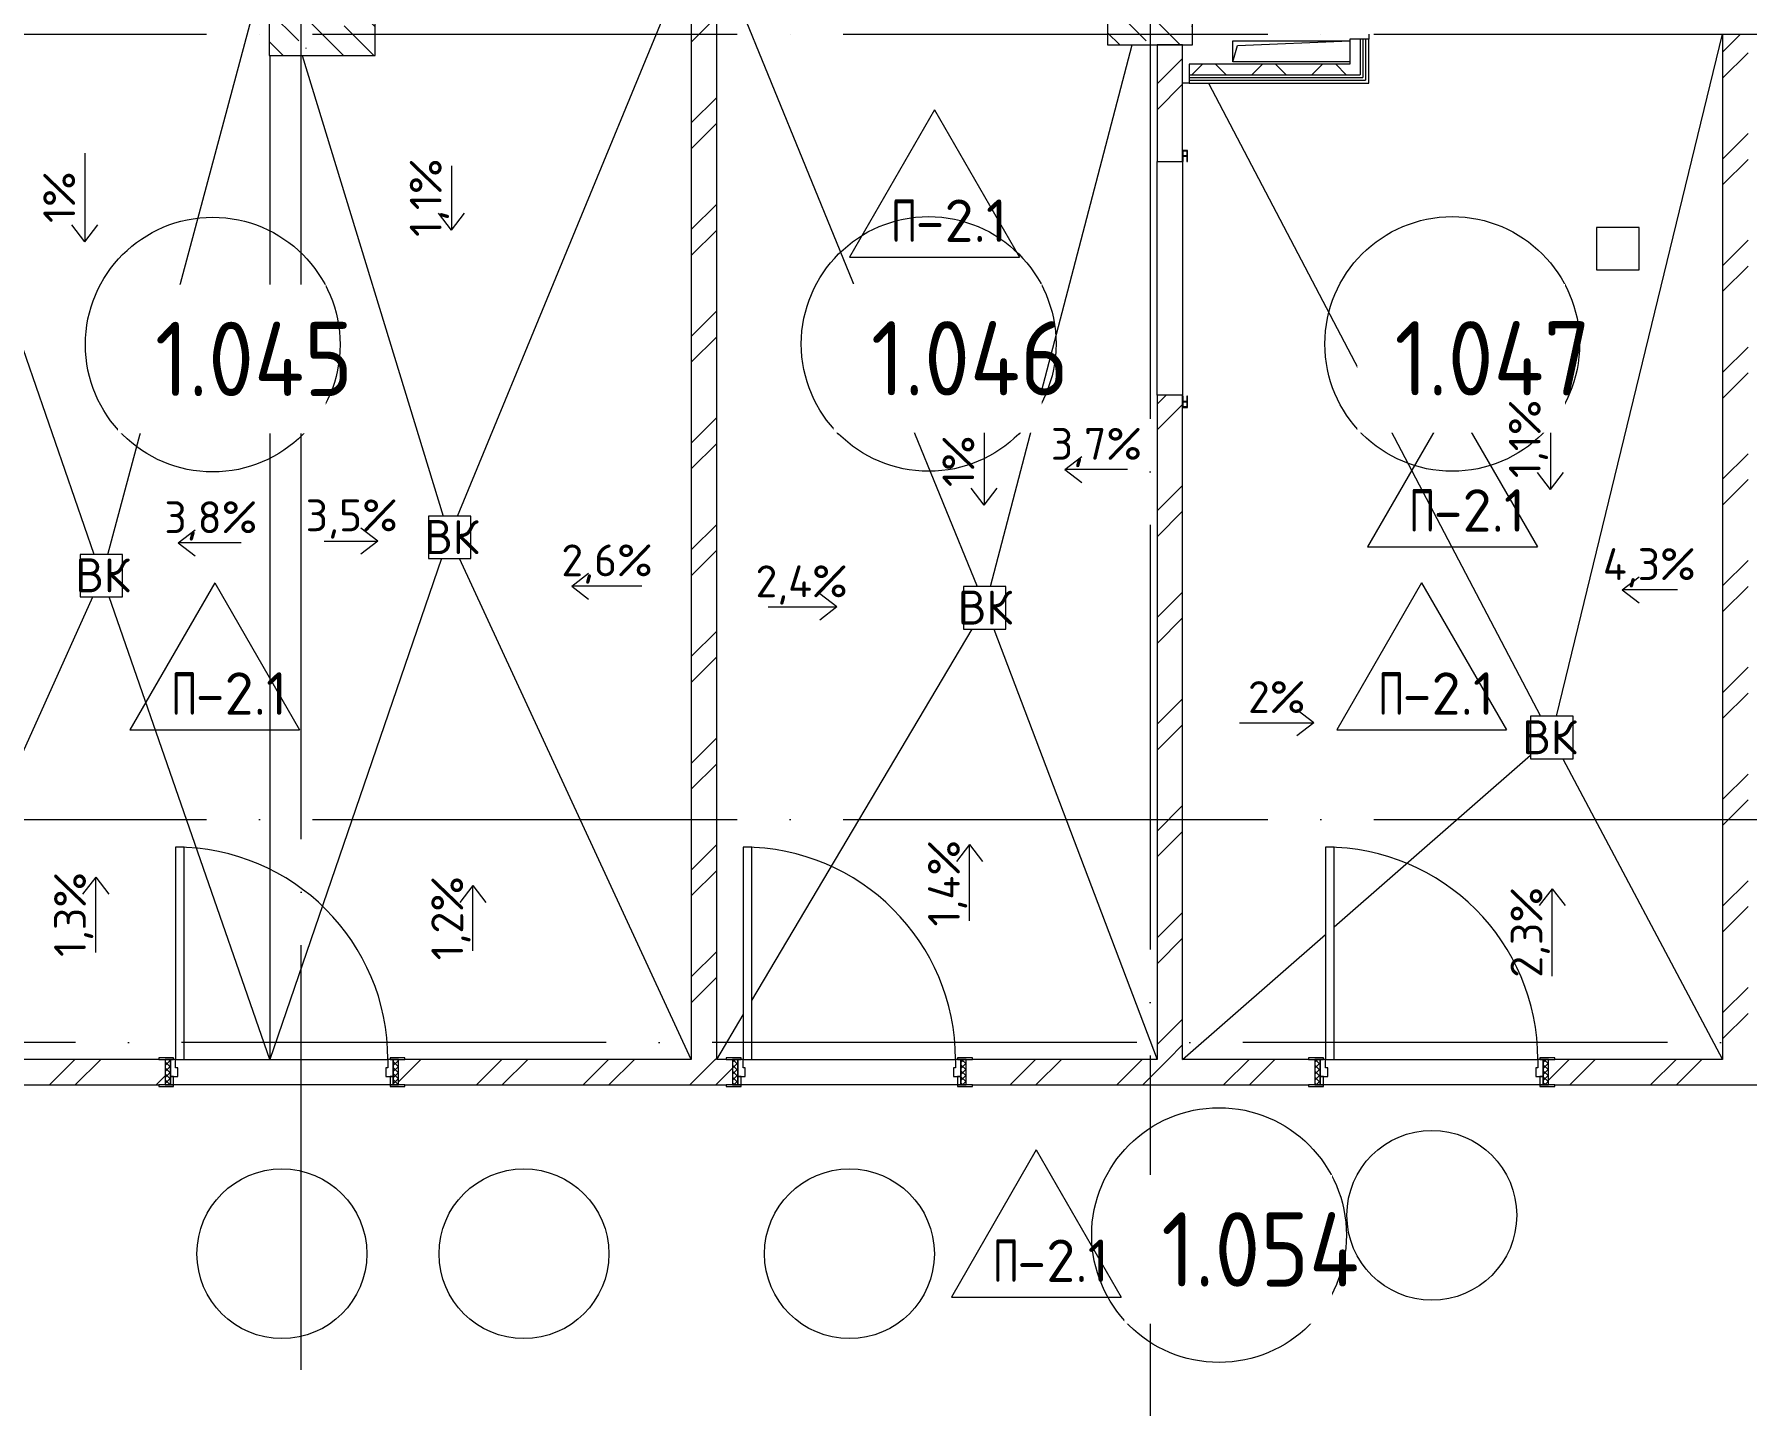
# Model space of a CAD drawing. Header units: millimetres. Extents: x -68946 to 288321, y -402657 to 324925.
# Drawn here: x 115931 to 123999, y 51913 to 58375 of the extents above; entities that cross this region are included whole.
import ezdxf

# ---------------------------------------------------------------- set-up
doc = ezdxf.new("R2010")
doc.units = ezdxf.units.MM
doc.linetypes.add('ADSK_Линия сетки', pattern=[2500, 2000, -250, 0, -250])
doc.linetypes.add('ADSK_Невидимые', pattern=[500, 300, -200])
for name, color, linetype, lineweight in [('A-AREA-____-IDEN', 250, 'Continuous', 9), ('A-DETL-____-HDLN', 90, 'ADSK_Невидимые', 9), ('A-DETL-GENF-OTLN', 250, 'Continuous', 5), ('A-DOOR-____-IDEN', 31, 'Continuous', 9), ('A-DOOR-____-MCUT', 250, 'Continuous', 5), ('A-DOOR-____-OTLN', 250, 'Continuous', 5), ('A-DOOR-FRAM-MCUT', 31, 'Continuous', 5), ('A-DOOR-FRAM-OTLN', 31, 'Continuous', 5), ('A-FLOR-____-IDEN', 11, 'Continuous', 9), ('A-FLOR-____-OTLN', 192, 'Continuous', 9), ('A-GENM-____-MCUT', 250, 'Continuous', 25), ('A-GENM-____-OTLN', 250, 'Continuous', 9), ('A-GLAZ-____-OTLN', 250, 'Continuous', 5), ('A-WALL-____-MCUT', 250, 'Continuous', 13), ('A-WALL-____-PATT', 250, 'Continuous', 13), ('A-WALL-FNSH-MCUT', 250, 'Continuous', 13), ('G-____-____-DIMS', 250, 'Continuous', 9), ('G-____-____-TEXT', 250, 'Continuous', 9), ('I-WALL-____-OTLN', 250, 'Continuous', 9), ('S-COLS-____-MCUT', 250, 'Continuous', 25), ('S-COLS-____-OTLN', 250, 'Continuous', 9), ('S-GRID-____-OTLN', 250, 'Continuous', 9)]:
    doc.layers.add(name, color=color, linetype=linetype, lineweight=lineweight)
doc.styles.add('ISOCPEUR_1', font='isocpeur.ttf', dxfattribs={"width": 0.9, "height": 250})
doc.styles.add('ISOCPEUR_2', font='isocpeur.ttf', dxfattribs={"height": 160})
doc.styles.add('ISOCPEUR_3', font='isocpeur.ttf', dxfattribs={"height": 250})
doc.styles.add('ISOCPEUR_4', font='isocpeur.ttf', dxfattribs={"height": 300})
pattern_1 = [(45, (12287.9, -0.0006), (-251.4472, 251.4472), []), (45, (12287.9, 381), (-251.4472, 251.4472), [])]
pattern_2 = [(135, (12287.91, -0.0006), (-142.5612, -142.5612), []), (135, (12430.48, -0.0006), (-142.5612, -142.5612), [252.016, -50.403, 3.353, -47.05])]

# ---------------------------------------------------------------- blocks, each defined once
blk = doc.blocks.new('Дверь_СКБ_1Ст_Внутренняя - Д-21п_1100x2100h_Пищеблок_Производственная часть-41873808-АР1_Маркировочный план 1 этажа С2и3')
at = {"layer": 'A-DOOR-____-OTLN'}
h = blk.add_hatch(dxfattribs=at)
h.set_pattern_fill('FP_12', color=256, style=0, pattern_type=2)
h.set_pattern_definition([(135, (1751.41, 124.685), (-14.14214, -14.14214), []), (225, (1751.41, 124.685), (14.14214, -14.14214), [])])
h.paths.add_polyline_path([(562.5, -60), (562.5, 60), (537.5, 60), (537.5, -60)])
at = {"layer": 'A-DOOR-FRAM-OTLN'}
h = blk.add_hatch(dxfattribs=at)
h.set_pattern_fill('FP_13', color=256, style=0, pattern_type=2)
h.set_pattern_definition([(45, (-371.384, 124.685), (-14.1421, 14.1421), []), (135, (-371.384, 124.685), (-14.1421, -14.1421), [])])
h.paths.add_polyline_path([(-512.5, -60), (-512.5, 60), (-537.5, 60), (-537.5, -60)])
at = {"layer": 'A-DOOR-____-MCUT'}
for p, q in [((-487.5, 1060), (-487.5, 60)), ((-447.5, 1060), (-487.5, 1060)), ((-447.5, 60), (-447.5, 1060)), ((-487.5, 60), (-447.5, 60))]:
    blk.add_line(p, q, dxfattribs=at)
at = {"layer": 'A-DOOR-____-OTLN'}
blk.add_arc((-487.5, 60), 1000, 360, 90, dxfattribs=at)
at = {"layer": 'A-DOOR-FRAM-MCUT'}
for p, q in [((-497.5, 68), (-567.5, 68)), ((-567.5, 68), (-567.5, 60)), ((-567.5, 60), (-497.5, 60)), ((-512.5, 60), (-537.5, 60)), ((-537.5, 60), (-537.5, -60)), ((-487.5, 60), (-512.5, 60)), ((-512.5, 60), (-512.5, -20)), ((-512.5, -60), (-512.5, 60)), ((-497.5, 60), (-512.5, 60)), ((-512.5, 60), (-512.5, 59)), ((-512.5, 59), (-497.5, 59)), ((-497.5, 60), (-497.5, 68)), ((-497.5, 59), (-497.5, 60)), ((-487.5, 20), (-487.5, 60)), ((-477.5, 20), (-487.5, 20)), ((-477.5, -20), (-477.5, 20)), ((512.5, 20), (502.5, 20)), ((502.5, 20), (502.5, -20)), ((512.5, 60), (512.5, 20)), ((537.5, 60), (512.5, 60)), ((592.5, 68), (522.5, 68)), ((522.5, 68), (522.5, 60)), ((537.5, 60), (522.5, 60)), ((522.5, 60), (522.5, 59)), ((522.5, 60), (592.5, 60)), ((522.5, 59), (537.5, 59)), ((537.5, -20), (537.5, 60)), ((562.5, 60), (537.5, 60)), ((537.5, 60), (537.5, -60)), ((537.5, 59), (537.5, 60)), ((562.5, -60), (562.5, 60)), ((592.5, 60), (592.5, 68)), ((-497.5, -60), (-567.5, -60)), ((-567.5, -60), (-567.5, -68)), ((-567.5, -68), (-497.5, -68)), ((-537.5, -60), (-512.5, -60)), ((-512.5, -20), (-477.5, -20)), ((-497.5, -20), (-512.5, -20)), ((-512.5, -20), (-512.5, -60)), ((-512.5, -60), (-497.5, -60)), ((-497.5, -60), (-497.5, -20)), ((-497.5, -68), (-497.5, -60)), ((502.5, -20), (537.5, -20)), ((537.5, -20), (522.5, -20)), ((522.5, -20), (522.5, -60)), ((522.5, -60), (537.5, -60)), ((592.5, -60), (522.5, -60)), ((522.5, -60), (522.5, -68)), ((522.5, -68), (592.5, -68)), ((537.5, -60), (537.5, -20)), ((537.5, -60), (562.5, -60)), ((592.5, -68), (592.5, -60))]:
    blk.add_line(p, q, dxfattribs=at)
blk = doc.blocks.new('_Wn_-As_OpeningMEP_floor__Rectangular - _Wn_-As_OpeningMEP_floor__Rectangular-35348594-АР1_Маркировочный план 1 этажа С2и3')
at = {"layer": 'A-DETL-GENF-OTLN', "lineweight": 5}
for p, q in [((-253.1, 78.1), (275, 100)), ((-275, 0), (-253.1, 78.1))]:
    blk.add_line(p, q, dxfattribs=at)
blk = doc.blocks.new('ALT_Roller_Shutter_9mm - AER44m_S _Security_-43211332-АР1_Маркировочный план 1 этажа С2и3')
at = {"layer": 'A-GENM-____-MCUT', "lineweight": 5}
for p, q in [((-427.5, 82), (-480.5, 82)), ((-480.5, 82), (-480.5, 60)), ((-427.5, 80), (-427.5, 82)), ((730.5, 82), (677.5, 82)), ((677.5, 82), (677.5, 80)), ((730.5, 60), (730.5, 82)), ((-480.5, 60), (-427.5, 60)), ((-478.5, 62), (-478.5, 80)), ((-478.5, 80), (-454.5, 80)), ((-454.5, 62), (-478.5, 62)), ((-454.5, 80), (-454.5, 62)), ((-452.5, 62), (-452.5, 80)), ((-452.5, 80), (-427.5, 80)), ((-427.5, 62), (-452.5, 62)), ((-427.5, 60), (-427.5, 62)), ((677.5, 80), (702.5, 80)), ((702.5, 62), (677.5, 62)), ((677.5, 62), (677.5, 60)), ((677.5, 60), (730.5, 60)), ((702.5, 80), (702.5, 62)), ((704.5, 62), (704.5, 80)), ((704.5, 80), (728.5, 80)), ((728.5, 62), (704.5, 62)), ((728.5, 80), (728.5, 62))]:
    blk.add_line(p, q, dxfattribs=at)
blk = doc.blocks.new('AAR_СКБ_Марка_Помещения_мал - Номер-28977439-АР1_Маркировочный план 1 этажа С2и3')
at = {"layer": 'A-AREA-____-IDEN'}
blk.add_circle((-0.028, 0), 3, dxfattribs=at)
blk = doc.blocks.new('AAR_СКБ_Марка_Перекрытия - Марка пола-17325028-АР1_Маркировочный план 1 этажа С2и3')
at = {"layer": 'A-FLOR-____-IDEN'}
for p, q in [((0, 6.932), (-4.002, 0)), ((0, 6.932), (4.002, 0)), ((-4.002, 0), (4.002, 0))]:
    blk.add_line(p, q, dxfattribs=at)
blk = doc.blocks.new('ADSK_Марка_Дверь - Типоразмер_ADSK_Марка-30565456-АР1_Маркировочный план 1 этажа С2и3')
at = {"layer": 'A-DOOR-____-IDEN'}
blk.add_circle((0, 0), 4, dxfattribs=at)

msp = doc.modelspace()

# ---------------------------------------------------------------- hatches: boundary and pattern name
at = {"layer": 'A-WALL-____-PATT', "lineweight": 15, "true_color": 0x000000}
h = msp.add_hatch(dxfattribs=at)
h.set_pattern_fill('FP_4', color=18, style=0, pattern_type=2)
h.set_pattern_definition(pattern_1)
h.paths.add_polyline_path([(119025.9964, 53545), (119145.9964, 53545), (119145.9964, 58775), (119025.9964, 58775), (119025.9964, 54704.1186)])
h = msp.add_hatch(dxfattribs=at)
h.set_pattern_fill('FP_4', color=18, style=0, pattern_type=2)
h.set_pattern_definition(pattern_1)
h.paths.add_polyline_path([(123884.6878, 53545), (124004.6878, 53545), (124004.6878, 58375), (123884.6878, 58375), (123884.6878, 53980.129)])
h = msp.add_hatch(dxfattribs=at)
h.set_pattern_fill('FP_4', color=18, style=0, pattern_type=2)
h.set_pattern_definition(pattern_1)
h.paths.add_polyline_path([(121221.3407, 53545), (121341.3407, 53545), (121341.3407, 56675), (121221.3407, 56675), (121221.3407, 54516.6424)])
h.paths.add_polyline_path([(121221.3407, 57775), (121341.3407, 57775), (121341.3407, 58325), (121221.3407, 58325), (121221.3407, 58122.5806)])
h = msp.add_hatch(dxfattribs=at)
h.set_pattern_fill('FP_83', color=18, style=0, pattern_type=2)
h.set_pattern_definition([(45, (12287.91, -0.0006), (-141.42136, 141.42136), []), (135, (12287.91, -0.0006), (-141.42136, -141.42136), [])])
h.paths.add_polyline_path([(121492.0191, 58184.4337), (122128.1307, 58184.4337), (122128.1307, 58234.4337), (121371.8407, 58234.4337), (121371.8407, 58184.4337), (121462.2848, 58184.4337)])
h = msp.add_hatch(dxfattribs=at)
h.set_pattern_fill('FP_4', color=18, style=0, pattern_type=2)
h.set_pattern_definition(pattern_1)
h.paths.add_polyline_path([(123132.4448, 53425), (124629.9144, 53425), (124629.9144, 53545), (123064.6333, 53545), (123064.6333, 53425), (123094.6333, 53425)])
h.paths.add_polyline_path([(114753.3924, 53425), (116547.2934, 53425), (116547.2934, 53545), (114023.1438, 53545), (114023.1438, 53425), (114567.639, 53425)])
h.paths.add_polyline_path([(112923.1438, 53425), (112923.1438, 53545), (111807.8926, 53544.9832), (111807.9138, 53425), (112893.1438, 53425)])
h.paths.add_polyline_path([(117849.8362, 53425), (119220.9964, 53425), (119220.9964, 53545), (117647.2934, 53545), (117647.2934, 53425), (117787.8193, 53425)])
h.paths.add_polyline_path([(120350.9964, 53425), (121964.6333, 53425), (121964.6333, 53545), (120320.9964, 53545), (120320.9964, 53425), (120349.7178, 53425)])
h.paths.add_polyline_path([(125759.9144, 53425), (126629.9138, 53425), (126629.9138, 53545), (125729.9144, 53545), (125729.9144, 53425)])
h.paths.add_polyline_path([(130447.9134, 53425), (130447.9134, 53545), (130162.9138, 53545), (130162.9138, 53425), (130377.2299, 53425)])
h.paths.add_polyline_path([(128377.9138, 53425), (129062.9138, 53425), (129062.9138, 53545), (127729.9138, 53545), (127729.9138, 53425), (128318.092, 53425)])
at = {"layer": 'S-COLS-____-OTLN', "lineweight": 5, "true_color": 0x000000}
h = msp.add_hatch(dxfattribs=at)
h.set_pattern_fill('FP_1', color=18, style=0, pattern_type=2)
h.set_pattern_definition(pattern_2)
h.paths.add_polyline_path([(117537.8919, 58275), (117537.8919, 58975), (117037.8919, 58975), (117037.8919, 58275), (117479.5245, 58275)])
h = msp.add_hatch(dxfattribs=at)
h.set_pattern_fill('FP_1', color=18, style=0, pattern_type=2)
h.set_pattern_definition(pattern_2)
h.paths.add_polyline_path([(121103.7494, 58325), (121387.8919, 58325), (121387.8919, 58975), (120987.8919, 58975), (120987.8919, 58325)])

# ---------------------------------------------------------------- linework, layer by layer
at = {"layer": 'A-DETL-____-HDLN', "color": 18, "true_color": 0x000000}
for p, q in [((123291.5679, 57464.7483), (123291.5679, 57264.7483)), ((123491.5679, 57464.7483), (123291.5679, 57464.7483)), ((123491.5679, 57264.7483), (123491.5679, 57464.7483)), ((123291.5679, 57264.7483), (123491.5679, 57264.7483))]:
    msp.add_line(p, q, dxfattribs=at)
at = {"layer": 'A-FLOR-____-OTLN', "color": 18, "true_color": 0x000000}
for p, q in [((116214.0661, 55924.6305), (115225.9964, 58775)), ((116278.1439, 55924.6305), (117037.8919, 58763.4001)), ((117924.9434, 56104.5677), (119025.9964, 58775)), ((119240.2165, 58544.4337), (120372.9141, 55772.6027)), ((123101.8373, 55161.7149), (123884.6878, 58375)), ((117040.9964, 58275), (117040.9964, 53545)), ((117193.8389, 58275), (117857.3076, 56104.5677)), ((120436.7724, 55772.6027), (121103.7494, 58325)), ((121462.2848, 58144.4337), (123026.8763, 55161.7149)), ((117849.8362, 55904.5677), (117040.9964, 53545)), ((119025.9964, 53545), (117935.021, 55904.5677)), ((115225.9964, 53545), (116207.1531, 55724.6305)), ((117040.9964, 53545), (116283.4811, 55724.6305)), ((119310.9964, 53822.9335), (120349.7178, 55572.6027)), ((120451.6057, 55572.6027), (121221.3407, 53545)), ((122054.6333, 54168.9258), (122980.5299, 54978.8188)), ((123132.4448, 54961.7149), (123884.6878, 53545)), ((121341.3407, 53545), (122014.6333, 54133.9373)), ((119145.9964, 53545), (119270.9964, 53755.5557))]:
    msp.add_line(p, q, dxfattribs=at)
at = {"layer": 'A-FLOR-____-OTLN', "color": 18, "lineweight": 5, "true_color": 0x000000}
for p, q in [((121578.1307, 58244.4337), (121578.1307, 58344.4337)), ((121578.1307, 58344.4337), (122128.1307, 58344.4337)), ((122218.1307, 58375), (122218.1307, 58352)), ((122128.1307, 58244.4337), (121578.1307, 58244.4337)), ((121371.8407, 58144.4337), (121341.3407, 58144.4337)), ((117987.8193, 56104.5677), (117787.8193, 56104.5677)), ((117787.8193, 56104.5677), (117787.8193, 55904.5677)), ((117987.8193, 55904.5677), (117987.8193, 56104.5677)), ((116147.5053, 55924.6305), (116147.5053, 55724.6305)), ((116347.5053, 55924.6305), (116147.5053, 55924.6305)), ((116347.5053, 55724.6305), (116347.5053, 55924.6305)), ((117787.8193, 55904.5677), (117987.8193, 55904.5677)), ((120308.2111, 55772.6027), (120308.2111, 55572.6027)), ((120508.2111, 55772.6027), (120308.2111, 55772.6027)), ((120508.2111, 55572.6027), (120508.2111, 55772.6027)), ((116147.5053, 55724.6305), (116347.5053, 55724.6305)), ((120308.2111, 55572.6027), (120508.2111, 55572.6027)), ((122980.5299, 55161.7149), (122980.5299, 54961.7149)), ((123180.5299, 55161.7149), (122980.5299, 55161.7149)), ((123180.5299, 54961.7149), (123180.5299, 55161.7149)), ((122980.5299, 54961.7149), (123180.5299, 54961.7149))]:
    msp.add_line(p, q, dxfattribs=at)
at = {"layer": 'A-WALL-____-MCUT', "color": 18, "lineweight": 15, "true_color": 0x000000}
for p, q in [((119025.9964, 58775), (119025.9964, 53545)), ((119145.9964, 53545), (119145.9964, 58775)), ((122178.1307, 58352), (122128.1307, 58352)), ((122128.1307, 58352), (122128.1307, 58234.4337)), ((122178.1307, 58352), (122178.1307, 58184.4337)), ((122190.6307, 58352), (122190.6307, 58171.9337)), ((122218.1307, 58352), (122203.1307, 58352)), ((122203.1307, 58352), (122203.1307, 58159.4337)), ((122218.1307, 58144.4337), (122218.1307, 58352)), ((123884.6878, 58375), (123884.6878, 53545)), ((121221.3407, 58325), (121221.3407, 57775)), ((121341.3407, 58325), (121221.3407, 58325)), ((121341.3407, 57775), (121341.3407, 58325)), ((122128.1307, 58234.4337), (121371.8407, 58234.4337)), ((121371.8407, 58234.4337), (121371.8407, 58184.4337)), ((121371.8407, 58184.4337), (122178.1307, 58184.4337)), ((121371.8407, 58171.9337), (122190.6307, 58171.9337)), ((121371.8407, 58159.4337), (121371.8407, 58144.4337)), ((121371.8407, 58159.4337), (122203.1307, 58159.4337)), ((121371.8407, 58144.4337), (122218.1307, 58144.4337)), ((121221.3407, 57775), (121341.3407, 57775)), ((121221.3407, 56675), (121221.3407, 53545)), ((121341.3407, 56675), (121221.3407, 56675)), ((121341.3407, 53545), (121341.3407, 56675)), ((116517.2934, 53545), (115225.9964, 53545)), ((119025.9964, 53545), (117677.2934, 53545)), ((119190.9964, 53545), (119145.9964, 53545)), ((121221.3407, 53545), (120350.9964, 53545)), ((121934.6333, 53545), (121341.3407, 53545)), ((123884.6878, 53545), (123094.6333, 53545)), ((114053.1438, 53425), (116517.2934, 53425)), ((117677.2934, 53425), (119190.9964, 53425)), ((120350.9964, 53425), (121934.6333, 53425)), ((123094.6333, 53425), (124599.9144, 53425))]:
    msp.add_line(p, q, dxfattribs=at)
at = {"layer": 'A-WALL-FNSH-MCUT', "lineweight": 15}
for p, q in [((122203.1307, 58352), (122178.1307, 58352)), ((121371.8407, 58184.4337), (121371.8407, 58159.4337))]:
    msp.add_line(p, q, dxfattribs=at)
at = {"layer": 'G-____-____-DIMS', "color": 18, "true_color": 0x000000}
for p, q in [((116169.7634, 57814.8999), (116169.7634, 57396.939)), ((117896.2075, 57755.6592), (117896.2075, 57451.8205)), ((117896.2075, 57451.8205), (117834.8213, 57531.8205)), ((117896.2075, 57451.8205), (117957.5937, 57531.8205)), ((116169.7634, 57396.939), (116108.3772, 57476.939)), ((116169.7634, 57396.939), (116231.1495, 57476.939)), ((123073.9556, 56705.433), (123073.9556, 56230.29)), ((120405.6138, 56567.9115), (120405.6138, 56155.802)), ((120786.4923, 56324.1849), (120866.4923, 56385.571)), ((120786.4923, 56324.1849), (120866.4923, 56262.7987)), ((121080.8562, 56324.1849), (120786.4923, 56324.1849)), ((120405.6138, 56155.802), (120344.2277, 56235.802)), ((120405.6138, 56155.802), (120467, 56235.802)), ((123073.9556, 56230.29), (123012.5694, 56310.29)), ((123073.9556, 56230.29), (123135.3417, 56310.29)), ((116609.1015, 55978.4373), (116689.1015, 56039.8235)), ((117548.9404, 55987.3453), (117468.9404, 56048.7315)), ((116609.1015, 55978.4373), (116689.1015, 55917.0512)), ((116906.041, 55978.4373), (116609.1015, 55978.4373)), ((117297.5952, 55987.3453), (117548.9404, 55987.3453)), ((117548.9404, 55987.3453), (117468.9404, 55925.9592)), ((118462.8895, 55775.3263), (118542.8895, 55836.7124)), ((118462.8895, 55775.3263), (118542.8895, 55713.9401)), ((118793.2814, 55775.3263), (118462.8895, 55775.3263)), ((123411.469, 55757.5566), (123491.469, 55818.9428)), ((123411.469, 55757.5566), (123491.469, 55696.1705)), ((123672.438, 55757.5566), (123411.469, 55757.5566)), ((119388.2639, 55676.5843), (119712.0642, 55676.5843)), ((119712.0642, 55676.5843), (119632.0642, 55737.9705)), ((119712.0642, 55676.5843), (119632.0642, 55615.1982)), ((121959.0651, 55131.2975), (121879.0651, 55192.6837)), ((121609.8488, 55131.2975), (121959.0651, 55131.2975)), ((121959.0651, 55131.2975), (121879.0651, 55069.9113)), ((120337.5874, 54558.0016), (120276.2013, 54478.0016)), ((120337.5874, 54558.0016), (120398.9736, 54478.0016)), ((120337.5874, 54197.4059), (120337.5874, 54558.0016)), ((116220.5412, 54404.0637), (116159.155, 54324.0637)), ((116220.5412, 54404.0637), (116281.9273, 54324.0637)), ((116220.5412, 54048.8822), (116220.5412, 54404.0637)), ((117997.763, 54363.8172), (117936.3769, 54283.8172)), ((117997.763, 54363.8172), (118059.1492, 54283.8172)), ((117997.763, 54057.3451), (117997.763, 54363.8172)), ((123082.4185, 54349.4249), (123021.0324, 54269.4249)), ((123082.4185, 54349.4249), (123143.8047, 54269.4249)), ((123082.4185, 53937.9923), (123082.4185, 54349.4249))]:
    msp.add_line(p, q, dxfattribs=at)
at = {"layer": 'I-WALL-____-OTLN', "color": 18, "lineweight": 15, "true_color": 0x000000}
for p, q in [((121221.3407, 56675), (121221.3407, 57775)), ((121341.3407, 57775), (121341.3407, 56675)), ((116637.2934, 53545), (117597.2934, 53545)), ((119310.9964, 53545), (120270.9964, 53545)), ((122054.6333, 53545), (123014.6333, 53545)), ((117607.2934, 53425), (116587.2934, 53425)), ((120280.9964, 53425), (119260.9964, 53425)), ((123024.6333, 53425), (122004.6333, 53425))]:
    msp.add_line(p, q, dxfattribs=at)
at = {"layer": 'S-COLS-____-MCUT', "color": 18, "lineweight": 5, "true_color": 0x000000}
for p, q in [((121387.8919, 58325), (121387.8919, 58975)), ((117037.8919, 58775), (117037.8919, 58275)), ((117537.8919, 58275), (117537.8919, 58775)), ((120987.8919, 58775), (120987.8919, 58325)), ((117037.8919, 58275), (117537.8919, 58275)), ((120987.8919, 58325), (121221.3407, 58325)), ((121341.3407, 58325), (121387.8919, 58325))]:
    msp.add_line(p, q, dxfattribs=at)
at = {"layer": 'S-COLS-____-OTLN', "color": 18, "lineweight": 5, "true_color": 0x000000}
msp.add_line((121221.3407, 58325), (121341.3407, 58325), dxfattribs=at)
at = {"layer": 'S-GRID-____-OTLN', "color": 18, "linetype": 'ADSK_Линия сетки', "true_color": 0x000000}
for p, q in [((117187.9138, -2919.5356), (117187.9138, 61063.6538)), ((121187.9138, 61063.6538), (121187.9138, -2919.5356)), ((77240.3519, 58375), (168626.8279, 58375)), ((77240.3519, 54675), (168626.8279, 54675)), ((168626.8279, 53625), (111607.9138, 53625))]:
    msp.add_line(p, q, dxfattribs=at)

# ---------------------------------------------------------------- block references
at = {"layer": 'A-AREA-____-IDEN', "color": 18, "true_color": 0x000000, "xscale": 200, "yscale": 200, "zscale": 99.99999999999993}
for p in [(116777.4215, 56912.8002), (120150.4287, 56915.8002), (122617.0535, 56915.8002), (121518.2828, 52717.3239)]:
    msp.add_blockref('AAR_СКБ_Марка_Помещения_мал - Номер-28977439-АР1_Маркировочный план 1 этажа С2и3', p, dxfattribs=at)
at = {"layer": 'A-DOOR-____-IDEN', "color": 18, "true_color": 0x000000, "xscale": 99.99999999999993, "yscale": 99.99999999999993, "zscale": 99.99999999999993}
for p in [(122515.0907, 52810.5331), (117097.7508, 52629.377), (118237.9243, 52629.377), (119771.4538, 52629.377)]:
    msp.add_blockref('ADSK_Марка_Дверь - Типоразмер_ADSK_Марка-30565456-АР1_Маркировочный план 1 этажа С2и3', p, dxfattribs=at)
at = {"layer": 'A-DOOR-____-OTLN', "color": 18, "true_color": 0x000000}
for p in [(117084.7934, 53485), (119758.4964, 53485), (122502.1333, 53485)]:
    msp.add_blockref('Дверь_СКБ_1Ст_Внутренняя - Д-21п_1100x2100h_Пищеблок_Производственная часть-41873808-АР1_Маркировочный план 1 этажа С2и3', p, dxfattribs=at)
at = {"layer": 'A-FLOR-____-IDEN', "color": 18, "true_color": 0x000000, "xscale": 99.99999999999993, "yscale": 99.99999999999993, "zscale": 99.99999999999993}
for p in [(120172.5515, 57325.2319), (122613.0142, 55960), (116781.0855, 55097.2959), (122467.0904, 55097.2959), (120651.8271, 52425.2619)]:
    msp.add_blockref('AAR_СКБ_Марка_Перекрытия - Марка пола-17325028-АР1_Маркировочный план 1 этажа С2и3', p, dxfattribs=at)
at = {"layer": 'A-GENM-____-OTLN', "color": 18, "lineweight": 5, "true_color": 0x000000, "rotation": 270}
msp.add_blockref('ALT_Roller_Shutter_9mm - AER44m_S _Security_-43211332-АР1_Маркировочный план 1 этажа С2и3', (121281.3407, 57347.5), dxfattribs=at)
at = {"layer": 'A-GLAZ-____-OTLN', "color": 18, "true_color": 0x000000}
msp.add_blockref('_Wn_-As_OpeningMEP_floor__Rectangular - _Wn_-As_OpeningMEP_floor__Rectangular-35348594-АР1_Маркировочный план 1 этажа С2и3', (121853.1307, 58244.4337), dxfattribs=at)

# ---------------------------------------------------------------- texts
at = {"layer": 'A-FLOR-____-IDEN', "color": 18, "true_color": 0x000000, "char_height": 200, "attachment_point": 1, "style": 'ISOCPEUR_2'}
for s, insert, width in [('\\fISOCPEUR|b0|i0|c204|p34|;\\W.7;П', (119967.3165, 57596.6177), 140.295312), ('-2.1', (120083.0717, 57596.6177), 381.60325), ('\\fISOCPEUR|b0|i0|c204|p34|;\\W.7;П', (122407.7793, 56231.3858), 140.295312), ('-2.1', (122523.5345, 56231.3858), 381.60325), ('\\fISOCPEUR|b0|i0|c204|p34|;\\W.7;П', (116575.8505, 55368.6817), 140.295312), ('-2.1', (116691.6058, 55368.6817), 381.60325), ('\\fISOCPEUR|b0|i0|c204|p34|;\\W.7;П', (122261.8554, 55368.6817), 140.295312), ('-2.1', (122377.6106, 55368.6817), 381.60325), ('\\fISOCPEUR|b0|i0|c204|p34|;\\W.7;П', (120446.5922, 52696.6477), 140.295312), ('-2.1', (120562.3474, 52696.6477), 381.60325)]:
    msp.add_mtext(s, dxfattribs=dict(at, insert=insert, width=width))
at = {"layer": 'G-____-____-DIMS', "color": 18, "true_color": 0x000000, "char_height": 150, "attachment_point": 1, "rotation": 90, "line_spacing_factor": 1.149209, "style": 'ISOCPEUR_3'}
for s, insert, width in [('1,1%', (117700.2391, 57419.9814), 441.020292), ('1%', (115973.795, 57485.6548), 288.635232), ('1,1%', (122877.9872, 56284.1031), 441.020292), ('1%', (120209.6455, 56241.5921), 288.635232), ('1,4%', (120141.6191, 54171.5357), 494.803255), ('1,3%', (116024.5728, 54027.7748), 476.8756), ('1,2%', (117801.7947, 54011.883), 476.8756), ('2,3%', (122886.4502, 53930.0707), 512.730909)]:
    msp.add_mtext(s, dxfattribs=dict(at, insert=insert, width=width))
at = {"layer": 'G-____-____-DIMS', "color": 18, "true_color": 0x000000, "char_height": 150, "attachment_point": 1, "line_spacing_factor": 1.149209, "style": 'ISOCPEUR_3'}
for s, insert, width in [('3,7%', (120720.0364, 56520.1532), 512.730909), ('3,8%', (116543.9334, 56174.4057), 512.730909), ('3,5%', (117209.6299, 56183.3137), 512.730909), ('2,6%', (118414.4476, 55971.2946), 512.730909), ('4,3%', (123320.8458, 55953.525), 530.658563), ('2,4%', (119329.0563, 55872.5527), 530.658563), ('2%', (121649.2526, 55327.2659), 324.49054)]:
    msp.add_mtext(s, dxfattribs=dict(at, insert=insert, width=width))
at = {"layer": 'G-____-____-TEXT', "color": 18, "true_color": 0x000000, "char_height": 160, "width": 304.64125, "attachment_point": 1, "style": 'ISOCPEUR_4'}
for insert in [(117768.1815, 56086.0116), (116124.5613, 55906.0744), (120281.8993, 55754.0467), (122941.4128, 55143.1588)]:
    msp.add_mtext('ВК', dxfattribs=dict(at, insert=insert))

# ---------------------------------------------------------------- next in the draw order: texts
at = {"layer": 'A-AREA-____-IDEN', "color": 18, "true_color": 0x000000, "char_height": 350, "width": 628.523, "attachment_point": 1, "style": 'ISOCPEUR_1', "bg_fill": 3, "box_fill_scale": 1.5, "bg_fill_color": 256, "bg_fill_transparency": 0}
for s, insert in [('1.045', (116499.9211, 57020.2857)), ('1.046', (119872.9284, 57023.2857)), ('1.047', (122339.5532, 57023.2857)), ('1.054', (121240.7824, 52824.8094))]:
    msp.add_mtext(s, dxfattribs=dict(at, insert=insert))

doc.saveas('drawing.dxf')
